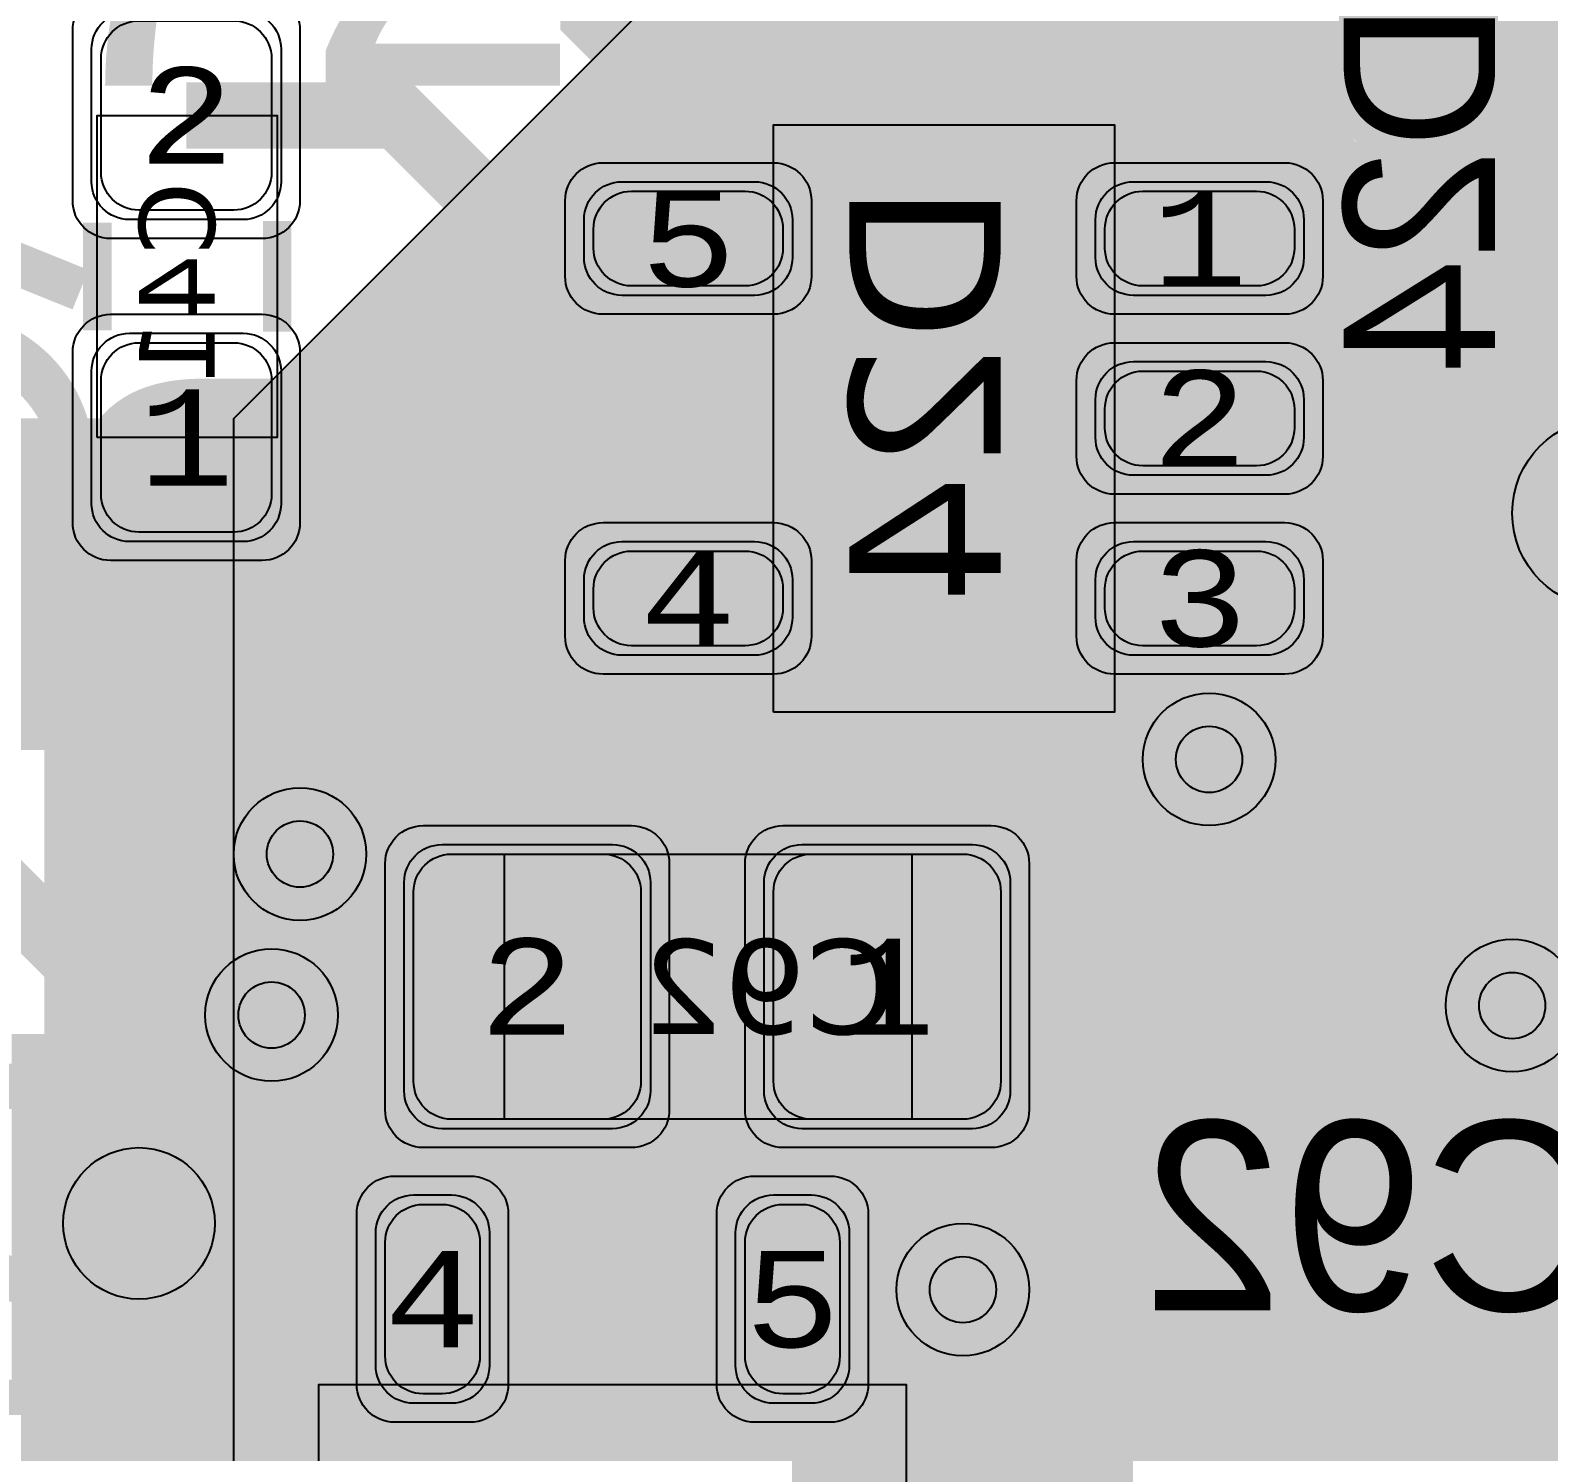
# Model space of a CAD drawing. Extents: x -98 to 119, y -207 to 98.
# Drawn here: x 34.18 to 42.19, y 25.54 to 33.05 of the extents above; entities that cross this region are included whole.
import ezdxf
from ezdxf.enums import TextEntityAlignment as Align

# ---------------------------------------------------------------- set-up
doc = ezdxf.new("R2010")
doc.units = 0
doc.header["$MEASUREMENT"] = 0
for name, color, linetype in [('ASSEMBLY_OUTLINES_BTM', 191, 'CONTINUOUS'), ('ASSEMBLY_PART_NUMBERS_BTM', 191, 'CONTINUOUS'), ('ASSEMBLY_PART_NUMBERS_TOP', 102, 'CONTINUOUS'), ('ASSEMBLY_REF_DES_BTM', 191, 'CONTINUOUS'), ('BOARD_OUTLINE', 10, 'CONTINUOUS'), ('DRILL_DRAWING', 21, 'CONTINUOUS'), ('GENERATED_SILKSCREEN_BTM', 255, 'CONTINUOUS'), ('MANUFACTURING_OUTLINES', 10, 'CONTINUOUS'), ('MOUNTING_HOLES_LAYER_BOT17', 42, 'CONTINUOUS'), ('MOUNTING_HOLES_LAYER_TOP', 42, 'CONTINUOUS'), ('PART_PADS_SMD_BTM', 230, 'CONTINUOUS'), ('PIN_NUMBERS_BTM', 8, 'CONTINUOUS'), ('PIN_NUMBERS_TOP', 8, 'CONTINUOUS'), ('PLACEMENT_OUTLINES_BTM', 222, 'CONTINUOUS'), ('PLANE_DATA_LAYER_BOTTOM', 230, 'CONTINUOUS'), ('PLANE_DATA_LAYER_TOP', 150, 'CONTINUOUS'), ('PLANE_SHAPES_LAYER_BOTTOM', 230, 'CONTINUOUS'), ('PLANE_SHAPES_LAYER_TOP', 150, 'CONTINUOUS'), ('ROUTE_BORDER', 151, 'CONTINUOUS'), ('SILKSCREEN_OUTLINES_BTM', 211, 'CONTINUOUS'), ('SILKSCREEN_REF_DES_BTM', 211, 'CONTINUOUS'), ('SOLDERMASK_PADS_BTM', 12, 'CONTINUOUS'), ('SOLDERPASTE_PADS_BTM', 12, 'CONTINUOUS'), ('TRACES_LAYER_BOTTOM', 230, 'CONTINUOUS'), ('TRACES_LAYER_TOP', 150, 'CONTINUOUS'), ('VIA_HOLES_LAYER_BOTTOM', 30, 'CONTINUOUS'), ('VIA_HOLES_LAYER_TOP', 30, 'CONTINUOUS'), ('VIA_PADS_LAYER_BOTTOM', 230, 'CONTINUOUS'), ('VIA_PADS_LAYER_TOP', 150, 'CONTINUOUS')]:
    doc.layers.add(name, color=color, linetype=linetype)
doc.styles.add('COURIER_NEW', font='COUR.TTF')
doc.styles.add('VERDANA', font='verdana.TTF')
doc.styles.add('VERIBEST_GERBER_0', font='txt')

msp = doc.modelspace()

# ---------------------------------------------------------------- hatches: boundary and pattern name
at = {"layer": 'MOUNTING_HOLES_LAYER_BOT17'}
h = msp.add_hatch(color=256, dxfattribs=at)
edge = h.paths.add_edge_path()
edge.add_arc((42.5, 30.5), 0.5, 0, 360)
h = msp.add_hatch(color=256, dxfattribs=at)
edge = h.paths.add_edge_path()
edge.add_arc((34.75, 26.75), 0.4, 0, 360)
at = {"layer": 'MOUNTING_HOLES_LAYER_TOP'}
h = msp.add_hatch(color=256, dxfattribs=at)
edge = h.paths.add_edge_path()
edge.add_arc((42.5, 30.5), 0.5, 0, 360)
h = msp.add_hatch(color=256, dxfattribs=at)
edge = h.paths.add_edge_path()
edge.add_arc((34.75, 26.75), 0.4, 0, 360)
at = {"layer": 'PLANE_DATA_LAYER_BOTTOM'}
h = msp.add_hatch(color=256, dxfattribs=at)
h.paths.add_polyline_path([(-96.5, 0, -1), (96.5, 0, -1)], flags=0)
h.paths.add_polyline_path([(92.251979, -7.43598, 0.72698816), (92.479659, -3.637852, -0.30860979), (92.431259, -3.566904, -0.00963525), (92.431316, -3.563968, 0.00963501), (92.5, -0.000006), (92.5, 0.000001, 0.05332526), (90.407665, 19.562826, -0.05332692), (90.405941, 19.578942), (90.405941, 19.578943, -0.23821791), (90.436919, 19.640273, 0.66175504), (89.584154, 23.221888, -0.29529758), (89.523137, 23.277841, 0.02240102), (87.08146, 31.194059, -0.0862063), (87.076996, 31.219756), (87.076996, 31.219757, -0.21018391), (87.101696, 31.275919, 0.67938251), (85.774921, 34.749845, -0.30186499), (85.705267, 34.797373, 0.04791583), (77.514669, 50.475005, -0.14530744), (77.502324, 50.516585, -0.1239887), (77.511414, 50.552678, 0.60660899), (75.516892, 53.486368, -0.27423899), (75.44586, 53.517962, 0.02152308), (70.565432, 59.806101, -0.17759524), (70.547363, 59.855368), (70.547363, 59.855369, -0.1118333), (70.5548, 59.888203, 0.66175545), (68.116894, 62.64715, -0.29529737), (68.036725, 62.667806, 0.05833458), (51.722715, 76.687749, -0.24933783), (51.689123, 76.750923), (51.689123, 76.750924, -0.06075989), (51.691357, 76.76924, 0.7149664), (48.509213, 78.818582, -0.31487112), (48.42205, 78.81342, 0.02280668), (41.042088, 82.896302, -0.28513695), (40.999698, 82.964591), (40.999698, 82.964596, -0.00424702), (40.999709, 82.965891, 0.64704661), (37.697353, 84.5176, -0.28975486), (37.616734, 84.505806, 0.05294354), (19.031563, 90.52099, -0.30833592), (18.972104, 90.582877, 0.69698225), (15.284156, 91.27756, -0.30833961), (15.206255, 91.241547, 0.02237069), (6.993138, 92.235275, -0.31520437), (6.925536, 92.290658, 0.71588806), (3.14462, 92.496703, -0.31520526), (3.0714, 92.448994, 0.06346806), (-20.215283, 90.264015, -0.32014225), (-20.296827, 90.298428, 0.72963938), (-23.995319, 89.386755, -0.32014403), (-24.051528, 89.318386, 0.01866354), (-30.645576, 87.275991, -0.30986574), (-30.72878, 87.298418, 0.70117084), (-34.249879, 85.978007, -0.00275269), (-34.249874, 85.977168, -0.30685575), (-34.29782, 85.9064, 0.04916641), (-50.410548, 77.556603, -0.32354836), (-50.499711, 77.561018, 0.73921276), (-53.660594, 75.408706, -0.07516987), (-53.657188, 75.386179), (-53.657188, 75.386178, -0.24247942), (-53.68916, 75.324127, 0.01996774), (-59.527063, 70.80098, -0.29848709), (-59.610009, 70.791065, 0.55672441), (-62.5, 69), (-62.5, 68.999999, 0.08270852), (-62.392031, 68.351756, -0.29848757), (-62.412702, 68.270818, 0.06718659), (-78.279974, 49.27977, -0.27781781), (-78.350169, 49.24438, 0.43635087), (-80.5, 47.25), (-80.5, 47.249999, 0.14146633), (-80.192238, 46.184011, -0.14146588), (-80.180512, 46.143397), (-80.180512, 46.143396, -0.13119073), (-80.190652, 46.105416, 0.01929482), (-83.506407, 39.786053, -0.3122068), (-83.581614, 39.742899, 0.43912347), (-85.75, 37.75, 0.20482962), (-85.131688, 36.303992, -0.20483071), (-85.10813, 36.248899), (-85.10813, 36.248898, -0.10091901), (-85.114214, 36.219062, 0.04809776), (-90.466303, 19.289839, -0.31487042), (-90.530154, 19.230281, 0.71496565), (-91.24073, 15.512631, -0.26937831), (-91.202277, 15.446437), (-91.202277, 15.446436, -0.04192983), (-91.203345, 15.433723, 0.01884133), (-92.106444, 8.523669, -0.32827121), (-92.166453, 8.456161, 0.35402801), (-93.75, 6.5), (-93.75, 6.499999, 0.3147083), (-92.438077, 4.622088, -0.31470689), (-92.388093, 4.55054), (-92.388093, 4.550537, -0.01228575), (-92.388185, 4.546794, 0.01229418), (-92.5, 0.00001), (-92.5, -0.000004, 0.05293339), (-90.438132, -19.421494, -0.32940864), (-90.475468, -19.504015, 0.27173254), (-91.5, -21.25, 0.40159771), (-89.586502, -23.248128, -0.32940451), (-89.516056, -23.305059, 0.02130735), (-87.207653, -30.839509, -0.32217733), (-87.232533, -30.924924, 0.23066593), (-88, -32.499999), (-88, -32.5, 0.43149503), (-85.882787, -34.496562, -0.3221788), (-85.807634, -34.544174, 0.04801617), (-77.643233, -50.277018, -0.30387878), (-77.644537, -50.3618, 0.152519), (-78, -51.499999), (-78, -51.5, 0.48198292), (-75.552374, -53.449264, -0.30388342), (-75.473145, -53.479475, 0.02199125), (-70.483925, -59.90214, -0.3186215), (-70.47622, -59.989968, 0.72539906), (-67.952631, -62.834176, -0.31862421), (-67.866344, -62.852281, 0.06239253), (-50.265124, -77.650932, -0.25435623), (-50.230332, -77.714899), (-50.230332, -77.7149, -0.03445317), (-50.231054, -77.725364, 0.03445193), (-50.25, -78), (-50.25, -78.000001, 0.60330822), (-47.119729, -79.649997, -0.29136265), (-47.037917, -79.64725, 0.02294124), (-39.54278, -83.621879, -0.2900128), (-39.499155, -83.690765), (-39.499155, -83.690766, -0.00713035), (-39.499186, -83.692939, 0.00713296), (-39.5, -83.749994), (-39.5, -83.75, 0.65808296), (-36.126004, -85.203319, -0.29776298), (-36.043963, -85.188513, 0.04901634), (-18.771876, -90.575199, -0.30186131), (-18.712566, -90.635139, 0.67938177), (-15.056336, -91.31372, -0.30186438), (-14.979467, -91.279054, 0.02174912), (-6.993138, -92.235275, -0.31520437), (-6.925536, -92.290658, 0.71588806), (-3.14462, -92.496703, -0.31520526), (-3.0714, -92.448994, 0.06250827), (19.869968, -90.340657, -0.3455664), (19.954737, -90.381493, 0.79435682), (23.75, -89.500001), (23.75, -89.499973, 0.00508686), (23.749586, -89.459281, -0.34558849), (23.806159, -89.384097, 0.02146945), (31.383958, -87.013201, -0.31444693), (31.468175, -87.035889, 0.70013084), (35, -85.75), (35, -85.749988, 0.00909926), (34.998675, -85.677212, -0.00905723), (34.998625, -85.674452), (34.998625, -85.674439, -0.3044722), (35.045955, -85.60392, 0.04798546), (50.721249, -77.353765, -0.31444166), (50.808431, -77.356288, 0.61621831), (54, -75.75), (54, -75.749999, 0.06775817), (53.927211, -75.215343, -0.06775352), (53.924438, -75.194974), (53.924438, -75.194973, -0.24153729), (53.95619, -75.13308, 0.02236582), (60.452055, -70.01285, -0.31311155), (60.538488, -70.003709, 0.71009535), (63.344013, -67.475653, -0.09971759), (63.33807, -67.446151), (63.33807, -67.44615, -0.20692806), (63.362073, -67.390635, 0.05820555), (77.187807, -50.973449, -0.31748667), (77.269693, -50.94147, 0.72222414), (79.294241, -47.729048, -0.17387366), (79.276877, -47.680625, -0.13609457), (79.287761, -47.641379, 0.02052348), (82.926938, -40.980152, -0.3530032), (83.013777, -40.939997, 0.48811211), (85.5, -39), (85.5, -38.999999, 0.2400736), (84.675602, -37.381988, -0.24007295), (84.644192, -37.320342), (84.644192, -37.320341, -0.10410562), (84.650658, -37.289623, 0.05054674), (90.411157, -19.546683, -0.32146983), (90.476988, -19.487077, 0.38127918), (92.25, -17.5, 0.2751437), (91.203224, -15.741772, -0.27514249), (91.163342, -15.674784), (91.163342, -15.674783, -0.04255495), (91.164442, -15.661882, 0.02223578), (92.195155, -7.50356, -0.31919634)], flags=0)
at = {"layer": 'PLANE_SHAPES_LAYER_BOTTOM'}
h = msp.add_hatch(color=256, dxfattribs=at)
h.paths.add_polyline_path([(-96.5, 0, -1), (96.5, 0, -1)], flags=0)
h.paths.add_polyline_path([(-92.5, 0, -1), (92.5, 0, -1)], flags=0)
at = {"layer": 'PLANE_SHAPES_LAYER_TOP'}
h = msp.add_hatch(color=256, dxfattribs=at)
h.paths.add_polyline_path([(-96.31345, 0, -1), (96.81345, 0, -1)], flags=0)
h.paths.add_polyline_path([(-92.25, 0, -1), (92.75, 0, -1)], flags=0)
msp.add_hatch(color=256, dxfattribs=at).paths.add_polyline_path([(51.75, 9.5), (35.25, 9.5), (35.25, 31), (40, 35.75), (45.4375, 35.75), (51.75, 30.7)], flags=0)
at = {"layer": 'VIA_HOLES_LAYER_BOTTOM'}
h = msp.add_hatch(color=256, dxfattribs=at)
edge = h.paths.add_edge_path()
edge.add_arc((40.4, 29.2), 0.175, 0, 360)
h = msp.add_hatch(color=256, dxfattribs=at)
edge = h.paths.add_edge_path()
edge.add_arc((35.6, 28.7), 0.175, 0, 360)
h = msp.add_hatch(color=256, dxfattribs=at)
edge = h.paths.add_edge_path()
edge.add_arc((42, 27.9), 0.175, 0, 360)
h = msp.add_hatch(color=256, dxfattribs=at)
edge = h.paths.add_edge_path()
edge.add_arc((35.45, 27.85), 0.175, 0, 360)
h = msp.add_hatch(color=256, dxfattribs=at)
edge = h.paths.add_edge_path()
edge.add_arc((39.1, 26.4), 0.175, 0, 360)
at = {"layer": 'VIA_HOLES_LAYER_TOP'}
h = msp.add_hatch(color=256, dxfattribs=at)
edge = h.paths.add_edge_path()
edge.add_arc((40.4, 29.2), 0.175, 0, 360)
h = msp.add_hatch(color=256, dxfattribs=at)
edge = h.paths.add_edge_path()
edge.add_arc((35.6, 28.7), 0.175, 0, 360)
h = msp.add_hatch(color=256, dxfattribs=at)
edge = h.paths.add_edge_path()
edge.add_arc((42, 27.9), 0.175, 0, 360)
h = msp.add_hatch(color=256, dxfattribs=at)
edge = h.paths.add_edge_path()
edge.add_arc((35.45, 27.85), 0.175, 0, 360)
h = msp.add_hatch(color=256, dxfattribs=at)
edge = h.paths.add_edge_path()
edge.add_arc((39.1, 26.4), 0.175, 0, 360)

# ---------------------------------------------------------------- linework, layer by layer
at = {"layer": 'ASSEMBLY_OUTLINES_BTM'}
for points in [[(34.53, 30.9), (34.53, 32.6), (35.48, 32.6), (35.48, 30.9)], [(36.68, 27.3), (36.68, 28.7), (38.83, 28.7), (38.83, 27.3)]]:
    msp.add_lwpolyline(points, close=True, dxfattribs=at)
at = {"layer": 'ASSEMBLY_OUTLINES_BTM', "const_width": 0.1}
for points in [[(38.1, 29.45), (38.1, 32.55), (39.9, 32.55), (39.9, 29.45)], [(35.7, 24.1), (35.7, 25.9), (38.8, 25.9), (38.8, 24.1)]]:
    msp.add_lwpolyline(points, close=True, dxfattribs=at)
at = {"layer": 'BOARD_OUTLINE', "const_width": 0.1}
msp.add_lwpolyline([(-97.5, 0, -1), (97.5, 0, -1)], format="xyb", close=True, dxfattribs=at)
at = {"layer": 'GENERATED_SILKSCREEN_BTM', "const_width": 0.15}
for points in [[(41.11, 32.6612), (41.1084, 32.6652), (41.1076, 32.6676), (41.1068, 32.6716), (41.1068, 33.0764), (41.1084, 33.082), (41.1124, 33.086), (41.1172, 33.0908), (41.1228, 33.0924), (41.8908, 33.0924), (41.8972, 33.0908), (41.9012, 33.086), (41.906, 33.082), (41.9068, 33.0764), (41.9068, 32.6716), (41.9068, 32.6684), (41.906, 32.6668), (41.9052, 32.6644), (41.9036, 32.6612), (41.794, 32.526), (41.7908, 32.5236), (41.7892, 32.5228), (41.7852, 32.5212), (41.7812, 32.5204), (41.2324, 32.5204), (41.2284, 32.5212), (41.226, 32.5228), (41.2236, 32.5228), (41.2228, 32.5236), (41.222, 32.5252), (41.2196, 32.526), (41.11, 32.6612)], [(41.1396, 33.0588), (41.1396, 32.6772), (41.2404, 32.5524), (41.7732, 32.5524), (41.874, 32.6772), (41.874, 33.0588), (41.1396, 33.0588)], [(41.11, 31.9044), (41.2196, 31.77), (41.2236, 31.7676), (41.2268, 31.7668), (41.2292, 31.7652), (41.2324, 31.7644), (41.342, 31.7644), (41.3444, 31.7652), (41.35, 31.7668), (41.354, 31.7676), (41.3556, 31.77), (41.7884, 32.3028), (41.874, 32.3028), (41.874, 31.7804), (41.8756, 31.7748), (41.8788, 31.77), (41.8844, 31.7676), (41.8908, 31.7668), (41.8964, 31.7676), (41.902, 31.77), (41.9052, 31.7748), (41.9068, 31.7804), (41.9068, 32.3196), (41.9052, 32.326), (41.9012, 32.33), (41.8972, 32.334), (41.8908, 32.3356), (41.7812, 32.3356), (41.7788, 32.3348), (41.7732, 32.3332), (41.7708, 32.3316), (41.7692, 32.33), (41.7676, 32.3284), (41.334, 31.7964), (41.2404, 31.7964), (41.1396, 31.9212), (41.1396, 32.1796), (41.246, 32.31), (41.2476, 32.3156), (41.2468, 32.3204), (41.2444, 32.326), (41.2396, 32.3292), (41.2348, 32.3324), (41.2292, 32.3332), (41.2236, 32.3324), (41.2196, 32.3284), (41.11, 32.194), (41.1092, 32.1908), (41.1084, 32.1884), (41.1076, 32.1876), (41.1068, 32.1844), (41.1068, 31.9148), (41.1076, 31.9116), (41.1076, 31.9108), (41.1084, 31.91), (41.1092, 31.9076), (41.11, 31.9044)], [(41.6156, 31.5244), (41.186, 31.094), (41.6156, 31.094), (41.6156, 31.5244)], [(41.8908, 31.094), (41.8972, 31.0932), (41.9012, 31.0892), (41.9036, 31.0836), (41.9044, 31.078), (41.9036, 31.0724), (41.9012, 31.0676), (41.8972, 31.0636), (41.8908, 31.062), (41.6484, 31.062), (41.6484, 31.0244), (41.6468, 31.0188), (41.6436, 31.014), (41.638, 31.0116), (41.6324, 31.0108), (41.626, 31.0116), (41.6204, 31.014), (41.6164, 31.0188), (41.6156, 31.0244), (41.6156, 31.062), (41.1452, 31.062), (41.1412, 31.0628), (41.138, 31.0644), (41.1348, 31.0684), (41.1324, 31.0724), (41.1308, 31.0772), (41.13, 31.082), (41.1308, 31.086), (41.134, 31.09), (41.6196, 31.5756), (41.6244, 31.5788), (41.6292, 31.5804), (41.634, 31.5796), (41.6396, 31.5764), (41.6436, 31.5748), (41.646, 31.5716), (41.6476, 31.5684), (41.6484, 31.5644), (41.6484, 31.094), (41.8908, 31.094)], [(39.9385, 27.269), (39.7705, 27.132), (39.7675, 27.127), (39.7665, 27.123), (39.7645, 27.12), (39.7635, 27.116), (39.7635, 26.979), (39.7645, 26.975), (39.7665, 26.969), (39.7675, 26.964), (39.7705, 26.962), (40.4365, 26.421), (40.4365, 26.314), (39.7835, 26.314), (39.7765, 26.312), (39.7705, 26.308), (39.7675, 26.301), (39.7665, 26.293), (39.7675, 26.286), (39.7705, 26.279), (39.7765, 26.275), (39.7835, 26.273), (40.4575, 26.273), (40.4655, 26.275), (40.4705, 26.28), (40.4755, 26.285), (40.4775, 26.293), (40.4775, 26.43), (40.4765, 26.433), (40.4745, 26.44), (40.4725, 26.443), (40.4715, 26.445), (40.4685, 26.447), (39.8035, 26.989), (39.8035, 27.106), (39.9595, 27.232), (40.2825, 27.232), (40.4455, 27.099), (40.4525, 27.097), (40.4595, 27.098), (40.4655, 27.101), (40.4705, 27.107), (40.4735, 27.113), (40.4745, 27.12), (40.4735, 27.127), (40.4715, 27.13), (40.4685, 27.132), (40.3005, 27.269), (40.2965, 27.27), (40.2945, 27.271), (40.2925, 27.272), (40.2885, 27.273), (39.9515, 27.273), (39.9475, 27.272), (39.9455, 27.271), (39.9425, 27.27), (39.9385, 27.269)], [(41.2455, 26.277), (41.4135, 26.414), (41.4165, 26.416), (41.4185, 26.419), (41.4195, 26.425), (41.4185, 26.432), (41.4155, 26.439), (41.4105, 26.444), (41.4045, 26.448), (41.3975, 26.449), (41.3905, 26.447), (41.2275, 26.314), (40.9045, 26.314), (40.7485, 26.44), (40.7485, 26.799), (40.8845, 26.689), (40.8885, 26.687), (40.8895, 26.686), (40.8925, 26.685), (40.8965, 26.685), (41.2335, 26.685), (41.2375, 26.685), (41.2435, 26.687), (41.2455, 26.689), (41.4135, 26.825), (41.4165, 26.826), (41.4175, 26.828), (41.4195, 26.831), (41.4215, 26.838), (41.4225, 26.842), (41.4225, 27.116), (41.4215, 27.121), (41.4195, 27.125), (41.4175, 27.128), (41.4165, 27.129), (41.4135, 27.132), (41.2455, 27.269), (41.2415, 27.27), (41.2395, 27.271), (41.2375, 27.272), (41.2335, 27.273), (40.8965, 27.273), (40.8925, 27.272), (40.8905, 27.271), (40.8875, 27.27), (40.8835, 27.269), (40.7155, 27.132), (40.7125, 27.127), (40.7115, 27.123), (40.7095, 27.12), (40.7085, 27.116), (40.7085, 26.43), (40.7095, 26.427), (40.7115, 26.42), (40.7125, 26.418), (40.7155, 26.414), (40.8835, 26.277), (40.8885, 26.275), (40.8895, 26.274), (40.8925, 26.274), (40.8935, 26.273), (40.8945, 26.273), (40.8965, 26.273), (41.2335, 26.273), (41.2375, 26.274), (41.2415, 26.275), (41.2455, 26.277)], [(42.3575, 27.132), (42.1885, 27.269), (42.1855, 27.27), (42.1825, 27.271), (42.1815, 27.272), (42.1775, 27.273), (41.8405, 27.273), (41.8355, 27.272), (41.8335, 27.271), (41.8305, 27.27), (41.8275, 27.269), (41.6585, 27.132), (41.6545, 27.127), (41.6525, 27.119), (41.6535, 27.113), (41.6555, 27.108), (41.6585, 27.104), (41.6635, 27.1), (41.6685, 27.097), (41.6735, 27.096), (41.6785, 27.096), (41.6825, 27.099), (41.8475, 27.232), (42.1705, 27.232), (42.3245, 27.106)], [(41.3815, 27.106), (41.3815, 26.852), (41.2275, 26.725), (40.9045, 26.725), (40.7485, 26.852), (40.7485, 27.106), (40.9045, 27.232), (41.2275, 27.232), (41.3815, 27.106)], [(42.3245, 26.44), (42.1705, 26.314), (41.8475, 26.314), (41.6825, 26.447), (41.6785, 26.449), (41.6735, 26.45), (41.6685, 26.449), (41.6635, 26.446), (41.6585, 26.442), (41.6555, 26.437), (41.6535, 26.431), (41.6525, 26.425), (41.6545, 26.419), (41.6585, 26.414), (41.8275, 26.277), (41.8315, 26.275), (41.8325, 26.274), (41.8355, 26.274), (41.8365, 26.273), (41.8375, 26.273), (41.8405, 26.273), (42.1775, 26.273), (42.1815, 26.274), (42.1855, 26.275), (42.1885, 26.277)], [(42.1885, 26.277), (42.3565, 26.414)]]:
    msp.add_lwpolyline(points, dxfattribs=at)
for points in [[(39.900005, 32.306176, 0.00000979), (39.899995, 32.306172), (39.899995, 32.549995), (38.100005, 32.549995), (38.100005, 32.306172, 0.00000979), (38.099995, 32.306176), (38.099995, 32.55, -0.41421356), (38.1, 32.550005), (39.9, 32.550005, -0.41421356), (39.900005, 32.55), (39.900005, 32.306176)], [(34.530005, 31.466164, 0.00001164), (34.529995, 31.466156), (34.529995, 32.033844, 0.00001164), (34.530005, 32.033836), (34.530005, 31.466164)], [(35.480005, 31.457902, 0.00001223), (35.479995, 31.457911), (35.479995, 32.042089, 0.00001223), (35.480005, 32.042098), (35.480005, 31.457902)], [(38.100005, 30.406172, 0.00000979), (38.099995, 30.406176), (38.099995, 31.593824, 0.00000979), (38.100005, 31.593828), (38.100005, 30.406172)], [(39.900005, 31.356176, 0.00000979), (39.899995, 31.356172), (39.899995, 31.593828, 0.00000979), (39.900005, 31.593824), (39.900005, 31.356176)], [(39.900005, 30.406176, 0.00000979), (39.899995, 30.406172), (39.899995, 30.643828, 0.00000979), (39.900005, 30.643824), (39.900005, 30.406176)], [(39.900005, 29.45, -0.41421356), (39.9, 29.449995), (38.1, 29.449995, -0.41421356), (38.099995, 29.45), (38.099995, 29.693824, 0.00000979), (38.100005, 29.693828), (38.100005, 29.450005), (39.899995, 29.450005), (39.899995, 29.693828, 0.00000979), (39.900005, 29.693824), (39.900005, 29.45)], [(38.019515, 28.700005, 0.0000111), (38.019508, 28.699995), (37.480492, 28.699995, 0.0000111), (37.480485, 28.700005), (38.019515, 28.700005)], [(38.019515, 27.299995), (37.480485, 27.299995, 0.0000111), (37.480492, 27.300005), (38.019508, 27.300005, 0.0000111), (38.019515, 27.299995)], [(35.943828, 25.899995), (35.700005, 25.899995), (35.700005, 24.100005), (35.943828, 24.100005, 0.00000979), (35.943824, 24.099995), (35.7, 24.099995, -0.41421356), (35.699995, 24.1), (35.699995, 25.9, -0.41421356), (35.7, 25.900005), (35.943824, 25.900005, 0.00000979), (35.943828, 25.899995)], [(37.843828, 25.899995), (36.656172, 25.899995, 0.00000979), (36.656176, 25.900005), (37.843824, 25.900005, 0.00000979), (37.843828, 25.899995)], [(38.800005, 24.1, -0.41421356), (38.8, 24.099995), (38.556176, 24.099995, 0.00000979), (38.556172, 24.100005), (38.799995, 24.100005), (38.799995, 25.899995), (38.556172, 25.899995, 0.00000979), (38.556176, 25.900005), (38.8, 25.900005, -0.41421356), (38.800005, 25.9), (38.800005, 24.1)]]:
    msp.add_lwpolyline(points, format="xyb", dxfattribs=at)
at = {"layer": 'MANUFACTURING_OUTLINES'}
msp.add_circle((0, 0), 97.575405, dxfattribs=at)
at = {"layer": 'MOUNTING_HOLES_LAYER_BOT17'}
for centre, radius in [((42.5, 30.5), 0.5), ((34.75, 26.75), 0.4)]:
    msp.add_circle(centre, radius, dxfattribs=at)
at = {"layer": 'MOUNTING_HOLES_LAYER_TOP'}
for centre, radius in [((42.5, 30.5), 0.5), ((34.75, 26.75), 0.4)]:
    msp.add_circle(centre, radius, dxfattribs=at)
at = {"layer": 'PART_PADS_SMD_BTM'}
for points in [[(34.7, 32.05, -0.41421356), (34.5, 32.25), (34.5, 32.95, -0.41421356), (34.7, 33.15), (35.3, 33.15, -0.41421356), (35.5, 32.95), (35.5, 32.25, -0.41421356), (35.3, 32.05)], [(38.2, 31.85, -0.41421356), (38, 31.65), (37.3, 31.65, -0.41421356), (37.1, 31.85), (37.1, 32.05, -0.41421356), (37.3, 32.25), (38, 32.25, -0.41421356), (38.2, 32.05)], [(40.9, 31.85, -0.41421356), (40.7, 31.65), (40, 31.65, -0.41421356), (39.8, 31.85), (39.8, 32.05, -0.41421356), (40, 32.25), (40.7, 32.25, -0.41421356), (40.9, 32.05)], [(34.7, 30.35, -0.41421356), (34.5, 30.55), (34.5, 31.25, -0.41421356), (34.7, 31.45), (35.3, 31.45, -0.41421356), (35.5, 31.25), (35.5, 30.55, -0.41421356), (35.3, 30.35)], [(40.9, 30.9, -0.41421356), (40.7, 30.7), (40, 30.7, -0.41421356), (39.8, 30.9), (39.8, 31.1, -0.41421356), (40, 31.3), (40.7, 31.3, -0.41421356), (40.9, 31.1)], [(38.2, 29.95, -0.41421356), (38, 29.75), (37.3, 29.75, -0.41421356), (37.1, 29.95), (37.1, 30.15, -0.41421356), (37.3, 30.35), (38, 30.35, -0.41421356), (38.2, 30.15)], [(40.9, 29.95, -0.41421356), (40.7, 29.75), (40, 29.75, -0.41421356), (39.8, 29.95), (39.8, 30.15, -0.41421356), (40, 30.35), (40.7, 30.35, -0.41421356), (40.9, 30.15)], [(36.35, 27.25, -0.41421356), (36.15, 27.45), (36.15, 28.55, -0.41421356), (36.35, 28.75), (37.25, 28.75, -0.41421356), (37.45, 28.55), (37.45, 27.45, -0.41421356), (37.25, 27.25)], [(38.25, 27.25, -0.41421356), (38.05, 27.45), (38.05, 28.55, -0.41421356), (38.25, 28.75), (39.15, 28.75, -0.41421356), (39.35, 28.55), (39.35, 27.45, -0.41421356), (39.15, 27.25)], [(36.2, 25.8, -0.41421356), (36, 26), (36, 26.7, -0.41421356), (36.2, 26.9), (36.4, 26.9, -0.41421356), (36.6, 26.7), (36.6, 26, -0.41421356), (36.4, 25.8)], [(38.1, 25.8, -0.41421356), (37.9, 26), (37.9, 26.7, -0.41421356), (38.1, 26.9), (38.3, 26.9, -0.41421356), (38.5, 26.7), (38.5, 26, -0.41421356), (38.3, 25.8)]]:
    msp.add_lwpolyline(points, format="xyb", close=True, dxfattribs=at)
at = {"layer": 'PLACEMENT_OUTLINES_BTM'}
for points in [[(34.53, 30.9), (34.53, 32.6), (35.48, 32.6), (35.48, 30.9)], [(38.1, 29.45), (38.1, 32.55), (39.9, 32.55), (39.9, 29.45)], [(36.68, 27.3), (36.68, 28.7), (38.83, 28.7), (38.83, 27.3)], [(35.7, 24.1), (35.7, 25.9), (38.8, 25.9), (38.8, 24.1)]]:
    msp.add_lwpolyline(points, close=True, dxfattribs=at)
at = {"layer": 'PLANE_DATA_LAYER_TOP', "const_width": 0.5}
msp.add_lwpolyline([(41, 35), (41.460237, 33.232745)], dxfattribs=at)
at = {"layer": 'PLANE_SHAPES_LAYER_TOP'}
msp.add_lwpolyline([(51.75, 9.5), (35.25, 9.5), (35.25, 31), (40, 35.75), (45.4375, 35.75), (51.75, 30.7)], close=True, dxfattribs=at)
for points in [[(30, 29.25), (34.25, 29.25), (30, 31), (34.25, 31)], [(34.25, 23.25), (35.25, 23.25), (34.25, 31), (35.25, 31)]]:
    msp.add_solid(points, dxfattribs=at)
at = {"layer": 'ROUTE_BORDER'}
msp.add_circle((0, 0), 96.5, dxfattribs=at)
at = {"layer": 'SILKSCREEN_OUTLINES_BTM'}
for points in [[(34.53, 30.9), (34.53, 32.6), (35.48, 32.6), (35.48, 30.9)], [(38.1, 29.45), (38.1, 32.55), (39.9, 32.55), (39.9, 29.45)], [(36.68, 27.3), (36.68, 28.7), (38.83, 28.7), (38.83, 27.3)], [(35.7, 24.1), (35.7, 25.9), (38.8, 25.9), (38.8, 24.1)]]:
    msp.add_lwpolyline(points, close=True, dxfattribs=at)
at = {"layer": 'SOLDERMASK_PADS_BTM'}
for points in [[(34.6, 31.95, -0.41421356), (34.4, 32.15), (34.4, 33.05, -0.41421356), (34.6, 33.25), (35.4, 33.25, -0.41421356), (35.6, 33.05), (35.6, 32.15, -0.41421356), (35.4, 31.95)], [(38.3, 31.75, -0.41421356), (38.1, 31.55), (37.2, 31.55, -0.41421356), (37, 31.75), (37, 32.15, -0.41421356), (37.2, 32.35), (38.1, 32.35, -0.41421356), (38.3, 32.15)], [(41, 31.75, -0.41421356), (40.8, 31.55), (39.9, 31.55, -0.41421356), (39.7, 31.75), (39.7, 32.15, -0.41421356), (39.9, 32.35), (40.8, 32.35, -0.41421356), (41, 32.15)], [(34.6, 30.25, -0.41421356), (34.4, 30.45), (34.4, 31.35, -0.41421356), (34.6, 31.55), (35.4, 31.55, -0.41421356), (35.6, 31.35), (35.6, 30.45, -0.41421356), (35.4, 30.25)], [(41, 30.8, -0.41421356), (40.8, 30.6), (39.9, 30.6, -0.41421356), (39.7, 30.8), (39.7, 31.2, -0.41421356), (39.9, 31.4), (40.8, 31.4, -0.41421356), (41, 31.2)], [(38.3, 29.85, -0.41421356), (38.1, 29.65), (37.2, 29.65, -0.41421356), (37, 29.85), (37, 30.25, -0.41421356), (37.2, 30.45), (38.1, 30.45, -0.41421356), (38.3, 30.25)], [(41, 29.85, -0.41421356), (40.8, 29.65), (39.9, 29.65, -0.41421356), (39.7, 29.85), (39.7, 30.25, -0.41421356), (39.9, 30.45), (40.8, 30.45, -0.41421356), (41, 30.25)], [(36.25, 27.15, -0.41421356), (36.05, 27.35), (36.05, 28.65, -0.41421356), (36.25, 28.85), (37.35, 28.85, -0.41421356), (37.55, 28.65), (37.55, 27.35, -0.41421356), (37.35, 27.15)], [(38.15, 27.15, -0.41421356), (37.95, 27.35), (37.95, 28.65, -0.41421356), (38.15, 28.85), (39.25, 28.85, -0.41421356), (39.45, 28.65), (39.45, 27.35, -0.41421356), (39.25, 27.15)], [(36.1, 25.7, -0.41421356), (35.9, 25.9), (35.9, 26.8, -0.41421356), (36.1, 27), (36.5, 27, -0.41421356), (36.7, 26.8), (36.7, 25.9, -0.41421356), (36.5, 25.7)], [(38, 25.7, -0.41421356), (37.8, 25.9), (37.8, 26.8, -0.41421356), (38, 27), (38.4, 27, -0.41421356), (38.6, 26.8), (38.6, 25.9, -0.41421356), (38.4, 25.7)]]:
    msp.add_lwpolyline(points, format="xyb", close=True, dxfattribs=at)
at = {"layer": 'SOLDERPASTE_PADS_BTM'}
for points in [[(34.75, 32.1, -0.41421356), (34.55, 32.3), (34.55, 32.9, -0.41421356), (34.75, 33.1), (35.25, 33.1, -0.41421356), (35.45, 32.9), (35.45, 32.3, -0.41421356), (35.25, 32.1)], [(38.15, 31.9, -0.41421356), (37.95, 31.7), (37.35, 31.7, -0.41421356), (37.15, 31.9), (37.15, 32, -0.41421356), (37.35, 32.2), (37.95, 32.2, -0.41421356), (38.15, 32)], [(40.85, 31.9, -0.41421356), (40.65, 31.7), (40.05, 31.7, -0.41421356), (39.85, 31.9), (39.85, 32, -0.41421356), (40.05, 32.2), (40.65, 32.2, -0.41421356), (40.85, 32)], [(34.75, 30.4, -0.41421356), (34.55, 30.6), (34.55, 31.2, -0.41421356), (34.75, 31.4), (35.25, 31.4, -0.41421356), (35.45, 31.2), (35.45, 30.6, -0.41421356), (35.25, 30.4)], [(40.85, 30.95, -0.41421356), (40.65, 30.75), (40.05, 30.75, -0.41421356), (39.85, 30.95), (39.85, 31.05, -0.41421356), (40.05, 31.25), (40.65, 31.25, -0.41421356), (40.85, 31.05)], [(38.15, 30, -0.41421356), (37.95, 29.8), (37.35, 29.8, -0.41421356), (37.15, 30), (37.15, 30.1, -0.41421356), (37.35, 30.3), (37.95, 30.3, -0.41421356), (38.15, 30.1)], [(40.85, 30, -0.41421356), (40.65, 29.8), (40.05, 29.8, -0.41421356), (39.85, 30), (39.85, 30.1, -0.41421356), (40.05, 30.3), (40.65, 30.3, -0.41421356), (40.85, 30.1)], [(36.4, 27.3, -0.41421356), (36.2, 27.5), (36.2, 28.5, -0.41421356), (36.4, 28.7), (37.2, 28.7, -0.41421356), (37.4, 28.5), (37.4, 27.5, -0.41421356), (37.2, 27.3)], [(38.3, 27.3, -0.41421356), (38.1, 27.5), (38.1, 28.5, -0.41421356), (38.3, 28.7), (39.1, 28.7, -0.41421356), (39.3, 28.5), (39.3, 27.5, -0.41421356), (39.1, 27.3)], [(36.25, 25.85, -0.41421356), (36.05, 26.05), (36.05, 26.65, -0.41421356), (36.25, 26.85), (36.35, 26.85, -0.41421356), (36.55, 26.65), (36.55, 26.05, -0.41421356), (36.35, 25.85)], [(38.15, 25.85, -0.41421356), (37.95, 26.05), (37.95, 26.65, -0.41421356), (38.15, 26.85), (38.25, 26.85, -0.41421356), (38.45, 26.65), (38.45, 26.05, -0.41421356), (38.25, 25.85)]]:
    msp.add_lwpolyline(points, format="xyb", close=True, dxfattribs=at)
at = {"layer": 'TRACES_LAYER_BOTTOM'}
for points, const_width in [([(35.6, 28.7), (32.642812, 31.657188), (24.502529, 31.657188), (19.946855, 36.212862), (4.640966, 36.212862), (-0.323445, 41.177273), (-0.323445, 42.617816), (-1.067305, 43.361676), (-3.432855, 43.361676), (-4.664822, 44.593643), (-4.664822, 46.678712), (-6.83611, 48.85), (-14, 48.85)], 0.35), ([(37.65, 31.95), (37.65, 32.623826), (37.15, 33.123826), (37.15, 33.75)], 0.35), ([(40.075, 31.95), (40.075, 32.525), (38.85, 33.75)], 0.35), ([(37.65, 31.95), (36.76562, 31.95), (36.11562, 32.6), (35, 32.6)], 0.35), ([(37.65, 31.95), (37.092527, 31.392527), (37.092527, 31.385721), (36.696212, 30.989406), (36.696212, 29.602146), (37.101169, 29.197189), (37.502811, 29.197189), (38.7, 28)], 0.35), ([(38.2, 23.65), (40.148197, 23.65), (41.350885, 24.852688), (41.350885, 31.773224), (41.174109, 31.95), (40.35, 31.95)], 0.25), ([(40.045851, 31.95), (40.045851, 31.304149)], 0.35), ([(40.075, 31.95), (40.35, 31.95)], 0.35), ([(40.075, 31.95), (40.045851, 31.95)], 0.25), ([(40.045851, 31.304149), (40.35, 31)], 0.25), ([(35, 30.9), (35.635876, 30.264124), (35.635876, 29.900765), (36.511641, 29.025), (36.511641, 28)], 0.25), ([(40.6, 25), (40.6, 27.965049), (38.950925, 29.614124), (38.085876, 29.614124), (37.65, 30.05)], 0.35), ([(40.35, 30.05), (40.35, 29.25), (40.4, 29.2)], 0.35), ([(42, 27.9), (42, 28.695), (42.5, 29.195), (43.55, 29.195)], 0.35), ([(35.45, 27.85), (34.7, 27.85), (33.5, 29.05), (33.5, 29.1)], 0.35), ([(36.511641, 28), (35.6, 28), (35.45, 27.85)], 0.35), ([(36.8, 28), (36.511641, 28)], 0.35), ([(38.2, 26.35), (37.914124, 26.635876), (37.914124, 27.114124), (38.7, 27.9), (38.7, 28)], 0.35), ([(42, 27.9), (42.025, 27.925), (43.55, 27.925)], 0.35), ([(43.55, 26.655), (42.5, 26.655), (42, 27.155), (42, 27.9)], 0.35), ([(38.2, 26.35), (38.936913, 26.35), (38.986913, 26.4), (39.1, 26.4)], 0.35), ([(33.5, 25.75), (35.115534, 25.75), (35.715534, 26.35), (36.3, 26.35)], 0.35)]:
    msp.add_lwpolyline(points, dxfattribs=dict(at, const_width=const_width))
at = {"layer": 'TRACES_LAYER_TOP'}
for points, const_width in [([(42.7, 12.8), (42.7, 13.683884), (40.674006, 15.709878), (40.674006, 21.822333), (40.964756, 22.113083), (40.964756, 23.27524), (39.93045, 24.309546), (39.93045, 27.17111), (38.623594, 28.477966), (38.330678, 28.477966), (36.708374, 30.10027), (34.657962, 30.10027), (34.657692, 30.1), (32.4, 30.1)], 0.25), ([(53.5, 2.85), (51.681615, 4.668385), (47.64836, 4.668385), (41.775, 10.541745), (41.775, 13.940256), (40.217908, 15.497348), (40.217908, 20.793109), (38.36024, 22.650777), (38.36024, 25.93976), (35.6, 28.7)], 0.25), ([(39.1, 26.4), (39.1, 22.9)], 0.35)]:
    msp.add_lwpolyline(points, dxfattribs=dict(at, const_width=const_width))
at = {"layer": 'VIA_HOLES_LAYER_BOTTOM'}
for centre in [(40.4, 29.2), (35.6, 28.7), (42, 27.9), (35.45, 27.85), (39.1, 26.4)]:
    msp.add_circle(centre, 0.175, dxfattribs=at)
at = {"layer": 'VIA_HOLES_LAYER_TOP'}
for centre in [(40.4, 29.2), (35.6, 28.7), (42, 27.9), (35.45, 27.85), (39.1, 26.4)]:
    msp.add_circle(centre, 0.175, dxfattribs=at)
at = {"layer": 'VIA_PADS_LAYER_BOTTOM'}
for centre in [(40.4, 29.2), (35.6, 28.7), (42, 27.9), (35.45, 27.85), (39.1, 26.4)]:
    msp.add_circle(centre, 0.35, dxfattribs=at)
at = {"layer": 'VIA_PADS_LAYER_TOP'}
for centre in [(40.4, 29.2), (35.6, 28.7), (42, 27.9), (35.45, 27.85), (39.1, 26.4)]:
    msp.add_circle(centre, 0.35, dxfattribs=at)

# ---------------------------------------------------------------- texts
at = {"layer": 'ASSEMBLY_PART_NUMBERS_BTM', "style": 'VERIBEST_GERBER_0', "text_generation_flag": 2}
for s, p in [('CL10B104KB8SFNC', (32.46, 31.75)), ('SN74AHCT1G00DBVR', (41.54, 31)), ('ERJ-3EKF10R7V', (36.04, 28.25))]:
    msp.add_text(s, height=2.032, rotation=90, dxfattribs=at).set_placement(p, align=Align.TOP_LEFT)
for s, p in [('ERJ-3EKF4701V', (38, 31.21)), ('GRM32DR71E106KA12L', (47.5, 29.71))]:
    msp.add_text(s, height=2.032, dxfattribs=at).set_placement(p, align=Align.TOP_LEFT)
at = {"layer": 'ASSEMBLY_PART_NUMBERS_TOP', "style": 'VERIBEST_GERBER_0'}
msp.add_text('CRM2512-FX-R100ELF', height=2.032, rotation=338, dxfattribs=at).set_placement((7.701499, 42.605046), align=Align.TOP_LEFT)
for s, p in [('ACS724KMATR-65AB-T', (28.5, 34.79)), ('CL21B106KOQNNNE', (15, 25.96))]:
    msp.add_text(s, height=2.032, dxfattribs=at).set_placement(p, align=Align.TOP_LEFT)
at = {"layer": 'ASSEMBLY_REF_DES_BTM', "style": 'VERDANA', "text_generation_flag": 2}
for s, height, p in [('C41', 0.4, (34.75, 32.25)), ('D24', 0.8, (38.5, 32.25))]:
    msp.add_text(s, height=height, rotation=90, dxfattribs=at).set_placement(p, align=Align.TOP_LEFT)
msp.add_text('C92', height=0.5, dxfattribs=at).set_placement((38.75, 28.25), align=Align.TOP_LEFT)
at = {"layer": 'DRILL_DRAWING', "style": 'VERIBEST_GERBER_0'}
for s, p in [('R', (42.5, 30.5)), ('A', (40.4, 29.2)), ('A', (35.6, 28.7)), ('A', (42, 27.9)), ('A', (35.45, 27.85)), ('P', (34.75, 26.75)), ('A', (39.1, 26.4)), ('A', (40.6, 25))]:
    msp.add_text(s, height=2, dxfattribs=at).set_placement(p, align=Align.MIDDLE_CENTER)
at = {"layer": 'PIN_NUMBERS_BTM', "style": 'COURIER_NEW'}
for s, p in [('2', (35, 32.6)), ('5', (37.65, 31.95)), ('1', (40.35, 31.95)), ('2', (40.35, 31)), ('1', (35, 30.9)), ('4', (37.65, 30.05)), ('3', (40.35, 30.05)), ('2', (36.8, 28)), ('1', (38.7, 28)), ('4', (36.3, 26.35)), ('5', (38.2, 26.35))]:
    msp.add_text(s, height=0.508, dxfattribs=at).set_placement(p, align=Align.MIDDLE_CENTER)
at = {"layer": 'PIN_NUMBERS_TOP', "style": 'COURIER_NEW'}
for s, p in [('2', (35, 32.6)), ('5', (37.65, 31.95)), ('1', (40.35, 31.95)), ('2', (40.35, 31)), ('1', (35, 30.9)), ('4', (37.65, 30.05)), ('3', (40.35, 30.05)), ('2', (36.8, 28)), ('1', (38.7, 28)), ('4', (36.3, 26.35)), ('5', (38.2, 26.35))]:
    msp.add_text(s, height=0.508, dxfattribs=at).set_placement(p, align=Align.MIDDLE_CENTER)
at = {"layer": 'SILKSCREEN_REF_DES_BTM', "style": 'VERIBEST_GERBER_0', "text_generation_flag": 2}
msp.add_text('D24', height=0.8, rotation=90, dxfattribs=at).set_placement((41.11, 33.2), align=Align.TOP_LEFT)
msp.add_text('C92', height=1, dxfattribs=at).set_placement((42.5, 27.29), align=Align.TOP_LEFT)

doc.saveas('drawing.dxf')
